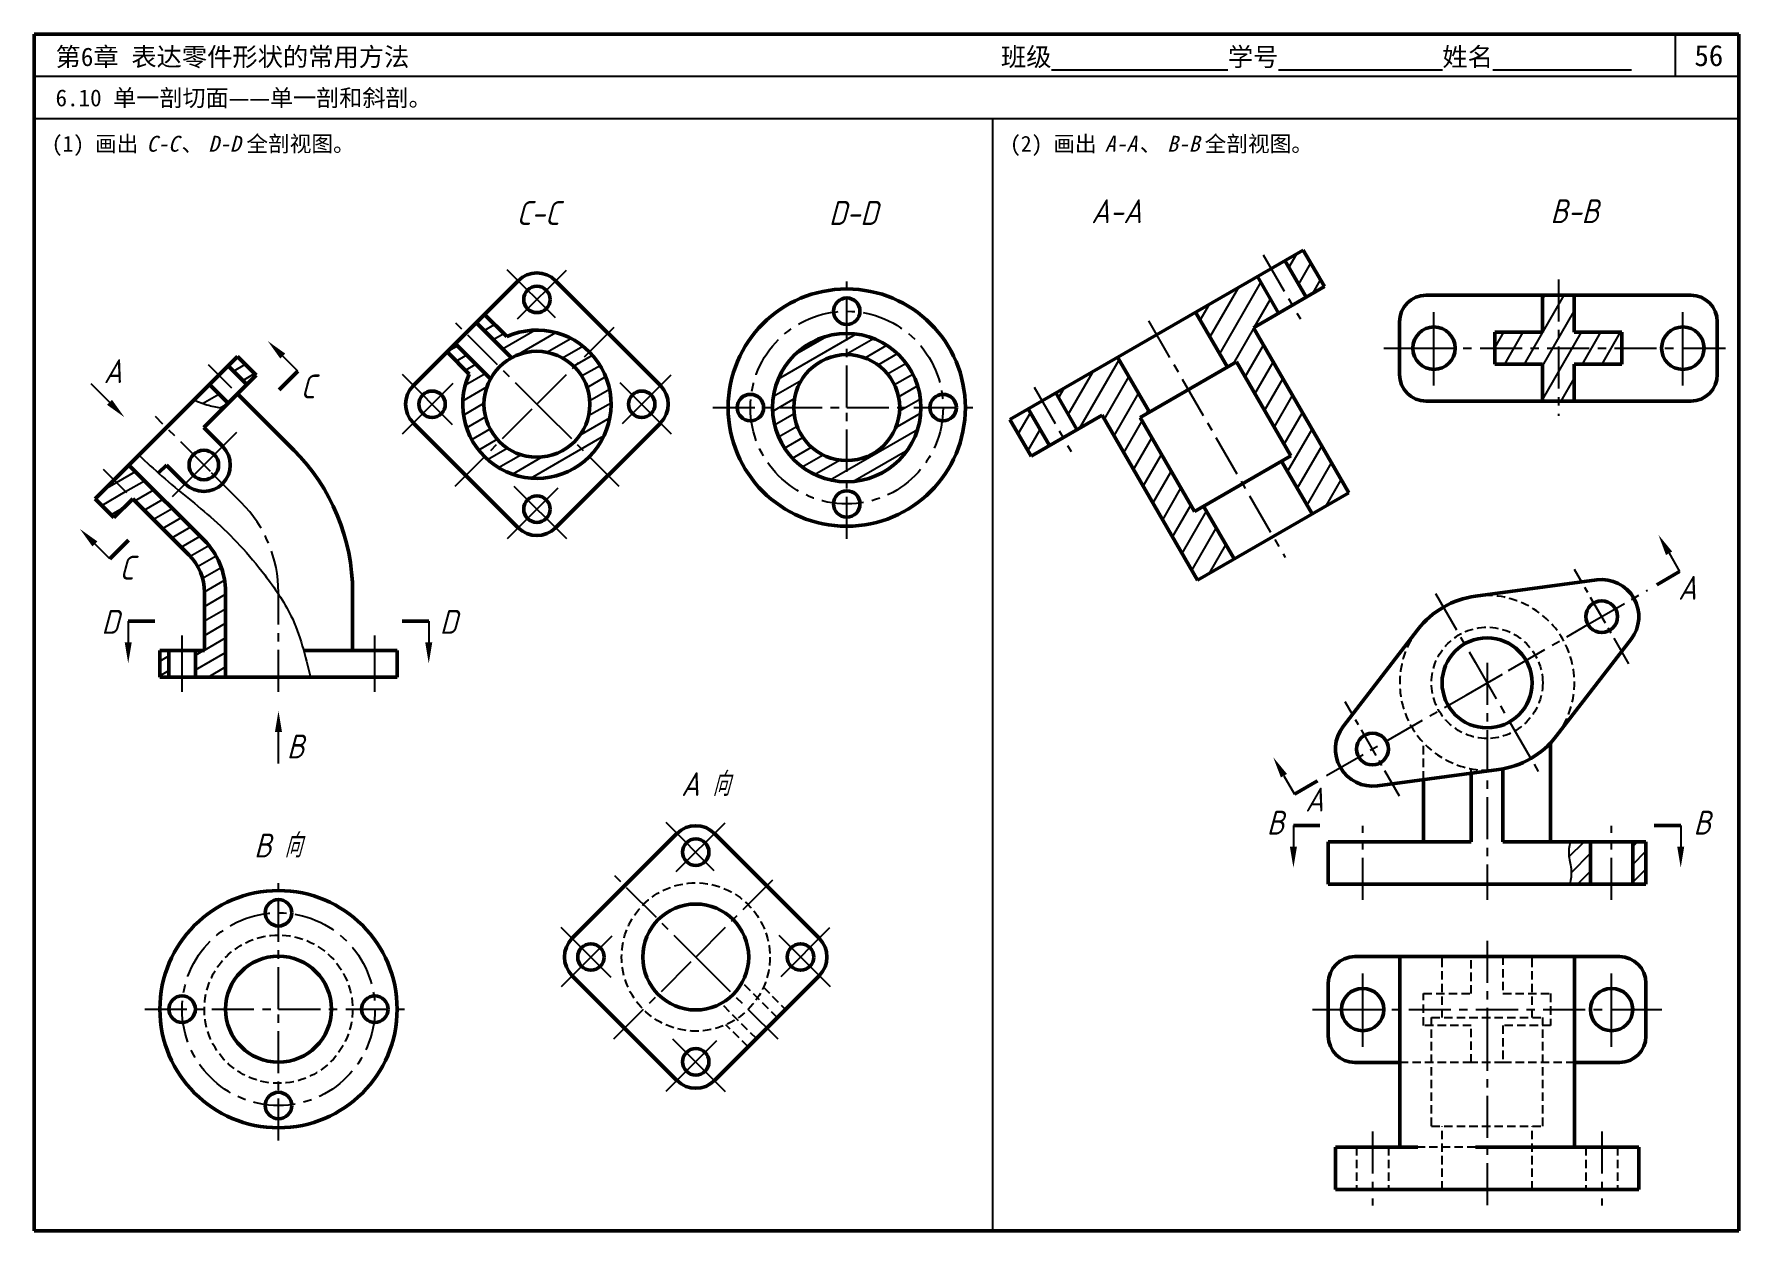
# Model space of a CAD drawing. Header units: millimetres. Extents: x 0 to 322, y 0 to 226.
import ezdxf

# ---------------------------------------------------------------- set-up
doc = ezdxf.new("R2010")
doc.units = ezdxf.units.MM
doc.header["$LTSCALE"] = 0.25
doc.linetypes.add('CENTER', pattern=[50.8, 31.75, -6.35, 6.35, -6.35])
doc.linetypes.add('HIDDEN', pattern=[9.525, 6.35, -3.175])
for name, color, linetype in [('点画线层', 7, 'CENTER'), ('答案', 1, 'Continuous'), ('细实线层', 7, 'Continuous'), ('虚线层', 7, 'HIDDEN')]:
    doc.layers.add(name, color=color, linetype=linetype)
doc.layers.add('粗实线层', color=7, linetype='Continuous', lineweight=50)
doc.styles.get("Standard").update_dxf_attribs({"font": 'gbeitc.shx', "height": 4.5, "bigfont": 'gbcbig.shx'})
doc.styles.add('宋体', font='SimSun.ttf', dxfattribs={"height": 3.5})
doc.styles.add('宋体-斜体', font='SimSun.ttf', dxfattribs={"oblique": 15, "height": 3})
pattern_1 = [(30, (0, -35.3613), (-1.190625, 2.062223), [])]

msp = doc.modelspace()

# ---------------------------------------------------------------- hatches: boundary and pattern name
at = {"layer": '答案'}
h = msp.add_hatch(dxfattribs=at)
h.set_pattern_fill('ANSI31', color=256, angle=15, style=0)
h.paths.add_polyline_path([(187.77, 155.23), (184.3, 153.23), (188.3, 146.31), (191.77, 148.31)])
h.paths.add_polyline_path([(204.65, 164.98), (192.96, 158.23), (196.96, 151.31), (201.73, 154.06), (219.73, 122.88), (226.65, 126.88), (220.9, 136.84), (219.17, 135.84), (208.92, 153.59), (210.65, 154.59)])
h.paths.add_polyline_path([(235.07, 173.31), (231.07, 180.23), (219.38, 173.48), (225.38, 163.09), (227.11, 164.09), (237.36, 146.34), (235.63, 145.34), (241.38, 135.38), (248.3, 139.38), (230.3, 170.56)])
h.paths.add_polyline_path([(239.73, 185.23), (236.26, 183.23), (240.26, 176.31), (243.73, 178.31)])
h = msp.add_hatch(dxfattribs=at)
h.set_pattern_fill('ANSI31', color=256, angle=15, style=0)
h.paths.add_polyline_path([(287.91, 176.69), (284.91, 176.69), (284.91, 169.69), (275.91, 169.69), (275.91, 166.69), (287.91, 166.69)])
h.paths.add_polyline_path([(299.91, 169.69), (290.91, 169.69), (290.91, 176.69), (287.91, 176.69), (287.91, 166.69), (299.91, 166.69)])
h.paths.add_polyline_path([(299.91, 166.69), (287.91, 166.69), (287.91, 156.69), (290.91, 156.69), (290.91, 163.69), (299.91, 163.69)])
h.paths.add_polyline_path([(287.91, 166.69), (275.91, 166.69), (275.91, 163.69), (284.91, 163.69), (284.91, 156.69), (287.91, 156.69)])
h = msp.add_hatch(dxfattribs=at)
h.set_pattern_fill('ANSI31', color=256, scale=0.75, angle=345, style=0)
h.paths.add_polyline_path([(86.21, 160.91), (79.56, 167.56), (78, 166), (82.19, 161.81, 0.310868), (85.07, 146.2), (87.9, 149.03, -0.198912), (84.97, 156.1, -0.126063)])
h.paths.add_polyline_path([(104.87, 146.2), (102.04, 149.03, -0.414214), (87.9, 149.03), (85.07, 146.2, 0.414214)])
h.paths.add_polyline_path([(104.87, 166), (102.04, 163.17, -0.198912), (104.97, 156.1, -0.198912), (102.04, 149.03), (104.87, 146.2, 0.414214)])
h.paths.add_polyline_path([(89.26, 168.88), (85.07, 173.07), (83.52, 171.51), (90.16, 164.87, -0.333333), (102.04, 163.17), (104.87, 166, 0.310868)])
h = msp.add_hatch(dxfattribs=at)
h.set_pattern_fill('ANSI31', color=256, scale=0.75, angle=345, style=0)
h.paths.add_polyline_path([(153.49, 165.47), (153.49, 169.47, 0.414214), (139.49, 155.47), (143.49, 155.47, -0.414214)])
h.paths.add_polyline_path([(153.49, 169.47), (153.49, 165.47, -0.414214), (163.49, 155.47), (167.49, 155.47, 0.414214)])
h.paths.add_polyline_path([(167.49, 155.47), (163.49, 155.47, -0.414214), (153.49, 145.47), (153.49, 141.47, 0.414214)])
h.paths.add_polyline_path([(143.49, 155.47), (139.49, 155.47, 0.414214), (153.49, 141.47), (153.49, 145.47, -0.414214)])
at = {"layer": '细实线层'}
h = msp.add_hatch(dxfattribs=at)
h.set_pattern_fill('ANSI31', color=256, scale=0.75, angle=345, style=0)
h.set_pattern_definition(pattern_1)
edge = h.paths.add_edge_path()
edge.add_line((33.12, 159.83), (30.16, 156.87))
edge.add_spline(control_points=[(30.16, 156.87), (31.1, 156.49), (32.87, 155.77), (34.76, 155.45), (35.65, 155.29)], knot_values=[0, 0, 0, 0, 3.029508, 5.729055, 5.729055, 5.729055, 5.729055], degree=3, periodic=0)
edge.add_line((35.65, 155.29), (36.65, 156.3))
edge.add_line((36.65, 156.3), (33.12, 159.83))
h.paths.add_polyline_path([(38.42, 165.14), (36.65, 163.37), (40.19, 159.83), (41.96, 161.6)])
h = msp.add_hatch(dxfattribs=at)
h.set_pattern_fill('ANSI31', color=256, scale=0.75, angle=345, style=0)
h.set_pattern_definition(pattern_1)
h.paths.add_polyline_path([(15.09, 141.8), (11.55, 138.27), (15.09, 134.73), (18.62, 138.27)])
h.paths.add_polyline_path([(17.92, 144.63), (15.09, 141.8), (19.84, 137.06), (29.23, 127.66, -0.198912), (32.16, 120.59), (32.16, 109.59), (30.46, 109.59), (30.46, 104.59), (36.16, 104.59), (36.16, 120.59, 0.198912), (32.06, 130.49)])
h.paths.add_polyline_path([(25.46, 109.59), (23.76, 109.59), (23.76, 104.59), (25.46, 104.59)], flags=17)
h = msp.add_hatch(dxfattribs=at)
h.set_pattern_fill('ANSI31', color=256, scale=0.75, style=0)
h.set_pattern_definition([(45, (228.9663, -64.3939), (-1.683798, 1.683798), [])])
edge = h.paths.add_edge_path()
edge.add_line((293.94, 73.49), (290.1, 73.49))
edge.add_spline(control_points=[(290.1, 73.49), (289.95, 72.58), (289.65, 70.77), (290.56, 68.14), (290.25, 66.36), (290.1, 65.49)], knot_values=[0, 0, 0, 0, 2.723428, 5.438581, 8.057011, 8.057011, 8.057011, 8.057011], degree=3, periodic=0)
edge.add_line((290.1, 65.49), (293.94, 65.49))
edge.add_line((293.94, 65.49), (293.94, 73.49))
h.paths.add_polyline_path([(304.44, 73.49), (301.94, 73.49), (301.94, 65.49), (304.44, 65.49)])

# ---------------------------------------------------------------- linework, layer by layer
at = {"lineweight": 50}
for p, q in [((322, 226), (0, 226)), ((0, 226), (0, 0)), ((322, 0), (322, 226)), ((0, 0), (322, 0))]:
    msp.add_line(p, q, dxfattribs=at)
for p, q in [((310, 218), (310, 226)), ((322, 218), (0, 218)), ((322, 210), (0, 210)), ((181, 210), (181, 0))]:
    msp.add_line(p, q)
at = {"layer": '点画线层'}
for p, q in [((32.87, 163.62), (37.28, 159.21)), ((33.31, 143.38), (22.93, 153.76)), ((13.07, 143.82), (17.48, 139.41)), ((39.13, 137.56), (33.31, 143.38)), ((46.16, 101.78), (46.16, 120.59)), ((264.69, 120.38), (272.19, 107.37)), ((293.49, 114.49), (304.75, 120.99)), ((278.48, 105.82), (293.49, 114.49)), ((272.19, 107.37), (284.19, 86.6)), ((274.44, 107.28), (274.44, 62.49)), ((270.46, 101.19), (278.48, 105.82)), ((255.38, 92.49), (270.46, 101.19)), ((244.13, 85.99), (255.38, 92.49)), ((250.94, 62.49), (250.94, 76.49)), ((297.94, 62.49), (297.94, 76.49)), ((46.16, 41.87), (46.16, 67.03)), ((126.51, 50.18), (109.48, 67.21)), ((124.97, 51.72), (140.42, 67.18)), ((274.44, 54.8), (274.44, 38.18)), ((109.5, 36.26), (124.97, 51.72)), ((140.51, 36.18), (126.51, 50.18)), ((20.89, 41.87), (46.16, 41.87)), ((46.16, 17.07), (46.16, 41.87)), ((46.16, 41.87), (71.35, 41.87)), ((241.44, 41.8), (246.94, 41.8)), ((246.94, 41.8), (301.94, 41.8)), ((301.94, 41.8), (307.44, 41.8)), ((274.44, 38.18), (274.44, 4.8)), ((252.79, 18.8), (252.79, 4.8)), ((296.09, 18.8), (296.09, 4.8))]:
    msp.add_line(p, q, dxfattribs=at)
at = {"layer": '点画线层', "ltscale": 0.7}
for p, q in [((301.22, 107.09), (290.95, 124.88)), ((257.92, 82.09), (247.65, 99.88))]:
    msp.add_line(p, q, dxfattribs=at)
at = {"layer": '点画线层'}
msp.add_circle((46.16, 41.87), 18.2, dxfattribs=at)
msp.add_arc((22.16, 120.59), 24, 0, 45, dxfattribs=at)
at = {"layer": '答案', "lineweight": 50}
for p, q in [((184.3, 153.23), (239.73, 185.23)), ((239.73, 185.23), (243.73, 178.31)), ((236.26, 183.23), (240.26, 176.31)), ((71.64, 159.64), (91.44, 179.43)), ((98.51, 179.43), (118.31, 159.64)), ((230.3, 170.56), (243.73, 178.31)), ((231.07, 180.23), (235.07, 173.31)), ((262.91, 176.69), (312.91, 176.69)), ((284.91, 169.69), (284.91, 176.69)), ((290.91, 176.69), (290.91, 169.69)), ((83.52, 171.51), (90.16, 164.87)), ((89.26, 168.88), (85.07, 173.07)), ((219.38, 173.48), (225.38, 163.09)), ((257.91, 161.69), (257.91, 171.69)), ((317.91, 171.69), (317.91, 161.69)), ((79.56, 167.56), (86.21, 160.91)), ((248.3, 139.38), (230.3, 170.56)), ((275.91, 163.69), (275.91, 169.69)), ((275.91, 169.69), (284.91, 169.69)), ((290.91, 169.69), (299.91, 169.69)), ((299.91, 169.69), (299.91, 163.69)), ((78, 166), (82.19, 161.81)), ((204.65, 164.98), (210.65, 154.59)), ((208.92, 153.59), (227.11, 164.09)), ((227.11, 164.09), (237.36, 146.34)), ((284.91, 163.69), (275.91, 163.69)), ((284.91, 156.69), (284.91, 163.69)), ((299.91, 163.69), (290.91, 163.69)), ((290.91, 163.69), (290.91, 156.69)), ((192.96, 158.23), (196.96, 151.31)), ((187.77, 155.23), (191.77, 148.31)), ((312.91, 156.69), (262.91, 156.69)), ((71.64, 152.56), (91.44, 132.77)), ((98.51, 132.77), (118.31, 152.56)), ((184.3, 153.23), (188.3, 146.31)), ((188.3, 146.31), (201.73, 154.06)), ((219.73, 122.88), (201.73, 154.06)), ((208.92, 153.59), (219.17, 135.84)), ((219.17, 135.84), (237.36, 146.34)), ((235.63, 145.34), (241.38, 135.38)), ((248.3, 139.38), (219.73, 122.88)), ((220.9, 136.84), (226.65, 126.88))]:
    msp.add_line(p, q, dxfattribs=at)
at = {"layer": '答案', "linetype": 'CENTER'}
for p, q in [((232.17, 184.33), (239.17, 172.21)), ((153.49, 155.47), (153.49, 180.63)), ((287.91, 179.69), (287.91, 153.89)), ((96.52, 154.56), (79.48, 171.59)), ((94.97, 156.1), (110.43, 171.55)), ((210.51, 171.83), (236.32, 127.14)), ((254.91, 166.69), (260.41, 166.69)), ((260.41, 166.69), (315.41, 166.69)), ((315.41, 166.69), (319.48, 166.69)), ((188.86, 159.33), (195.86, 147.21)), ((79.51, 140.63), (94.97, 156.1)), ((128.22, 155.47), (153.49, 155.47)), ((153.49, 155.47), (178.68, 155.47)), ((153.49, 130.67), (153.49, 155.47)), ((110.52, 140.56), (96.52, 154.56))]:
    msp.add_line(p, q, dxfattribs=at)
at = {"layer": '答案'}
for p, q in [((98.47, 172.4), (89.38, 181.49)), ((91.31, 172.23), (100.53, 181.45)), ((264.41, 159.65), (264.41, 173.5)), ((311.41, 159.65), (311.41, 173.5)), ((79.03, 152.24), (69.58, 161.69)), ((111.12, 152.44), (120.33, 161.65)), ((69.61, 150.53), (79.18, 160.11)), ((120.42, 150.46), (110.72, 160.15)), ((89.41, 130.74), (98.99, 140.32)), ((100.62, 130.66), (90.67, 140.6))]:
    msp.add_line(p, q, dxfattribs=at)
at = {"layer": '答案', "lineweight": 50}
for centre, radius in [((94.97, 175.9), 2.5), ((153.49, 155.47), 22.4), ((153.49, 173.67), 2.5), ((264.41, 166.69), 4), ((311.41, 166.69), 4), ((153.49, 155.47), 14), ((94.97, 156.1), 10), ((153.49, 155.47), 10), ((75.17, 156.1), 2.5), ((114.77, 156.1), 2.5), ((135.29, 155.47), 2.5), ((171.69, 155.47), 2.5), ((94.97, 136.3), 2.5), ((153.49, 137.27), 2.5)]:
    msp.add_circle(centre, radius, dxfattribs=at)
at = {"layer": '答案', "linetype": 'CENTER'}
msp.add_circle((153.49, 155.47), 18.2, dxfattribs=at)
at = {"layer": '答案', "lineweight": 50}
for centre, radius, start, end in [((94.97, 175.9), 5, 45, 135), ((262.91, 171.69), 5, 90, 180), ((312.91, 171.69), 5, 0, 90), ((94.97, 156.1), 14, 155.9248, 114.0752), ((262.91, 161.69), 5, 180, 270), ((312.91, 161.69), 5, 270, 0), ((75.17, 156.1), 5, 135, 225), ((114.77, 156.1), 5, 315, 45), ((94.97, 136.3), 5, 225, 315)]:
    msp.add_arc(centre, radius, start, end, dxfattribs=at)
at = {"layer": '粗实线层'}
for p, q in [((11.55, 138.27), (38.42, 165.14)), ((38.42, 165.14), (41.96, 161.6)), ((32.06, 151.7), (41.96, 161.6)), ((36.65, 163.37), (40.19, 159.83)), ((46.26, 158.84), (49.8, 162.37)), ((33.12, 159.83), (36.65, 156.3)), ((49.03, 147.46), (38.42, 158.07)), ((32.06, 151.7), (35.59, 148.17)), ((32.06, 130.49), (17.92, 144.63)), ((23.47, 143.12), (24.99, 144.63)), ((28.52, 141.1), (24.99, 144.63)), ((11.55, 138.27), (15.09, 134.73)), ((15.09, 134.73), (18.62, 138.27)), ((29.23, 127.66), (18.62, 138.27)), ((17.86, 130.43), (14.32, 126.89)), ((272.24, 119.84), (295.15, 122.93)), ((306.48, 121.99), (310.81, 124.49)), ((32.16, 120.59), (32.16, 109.59)), ((36.16, 120.59), (36.16, 104.59)), ((60.16, 120.59), (60.16, 109.59)), ((17.78, 115.17), (22.78, 115.17)), ((74.54, 115.17), (69.54, 115.17)), ((247.25, 95.27), (261.38, 113.57)), ((23.76, 104.59), (23.76, 109.59)), ((32.16, 109.59), (23.76, 109.59)), ((25.46, 104.59), (25.46, 109.59)), ((30.46, 104.59), (30.46, 109.59)), ((68.56, 109.59), (50.92, 109.59)), ((68.56, 104.59), (68.56, 109.59)), ((301.63, 111.71), (287.5, 93.41)), ((23.76, 104.59), (68.56, 104.59)), ((286.44, 73.49), (286.44, 92.16)), ((276.64, 87.14), (253.72, 84.05)), ((277.44, 73.49), (277.44, 87.26)), ((242.39, 84.99), (238.06, 82.49)), ((262.44, 73.49), (262.44, 85.22)), ((271.44, 73.49), (271.44, 86.44)), ((101.63, 55.26), (121.43, 75.06)), ((128.5, 75.06), (148.3, 55.26)), ((237.86, 76.58), (242.86, 76.58)), ((311.01, 76.58), (306.01, 76.58)), ((244.44, 65.49), (244.44, 73.49)), ((249.44, 73.49), (244.44, 73.49)), ((271.44, 73.49), (249.44, 73.49)), ((299.44, 73.49), (277.44, 73.49)), ((293.94, 65.49), (293.94, 73.49)), ((304.44, 73.49), (299.44, 73.49)), ((301.94, 65.49), (301.94, 73.49)), ((304.44, 65.49), (304.44, 73.49)), ((244.44, 65.49), (249.44, 65.49)), ((249.44, 65.49), (299.44, 65.49)), ((299.44, 65.49), (304.44, 65.49)), ((249.44, 51.8), (257.94, 51.8)), ((290.94, 51.8), (257.94, 51.8)), ((257.94, 51.8), (257.94, 15.8)), ((290.94, 51.8), (299.44, 51.8)), ((290.94, 51.8), (290.94, 15.8)), ((101.63, 48.19), (121.43, 28.39)), ((128.5, 28.39), (148.3, 48.19)), ((244.44, 36.8), (244.44, 46.8)), ((304.44, 46.8), (304.44, 36.8)), ((257.94, 31.8), (249.44, 31.8)), ((299.44, 31.8), (290.94, 31.8)), ((247.25, 15.8), (245.79, 15.8)), ((245.79, 15.8), (245.79, 7.8)), ((261.38, 15.8), (247.25, 15.8)), ((295.15, 15.8), (272.24, 15.8)), ((303.09, 15.8), (295.15, 15.8)), ((303.09, 15.8), (303.09, 7.8)), ((245.79, 7.8), (247.25, 7.8)), ((247.25, 7.8), (261.38, 7.8)), ((261.38, 7.8), (272.24, 7.8)), ((272.24, 7.8), (295.15, 7.8)), ((295.15, 7.8), (303.09, 7.8))]:
    msp.add_line(p, q, dxfattribs=at)
for centre, radius in [((32.06, 144.63), 2.8), ((296.09, 115.99), 3), ((274.44, 103.49), 8.5), ((252.79, 90.99), 3), ((124.97, 71.52), 2.5), ((46.16, 41.87), 22.4), ((46.16, 60.07), 2.5), ((124.97, 51.72), 10), ((46.16, 41.87), 10), ((105.17, 51.72), 2.5), ((144.76, 51.72), 2.5), ((250.94, 41.8), 4), ((297.94, 41.8), 4), ((27.96, 41.87), 2.5), ((64.36, 41.87), 2.5), ((124.97, 31.93), 2.5), ((46.16, 23.67), 2.5)]:
    msp.add_circle(centre, radius, dxfattribs=at)
for centre, radius, start, end in [((32.06, 144.63), 5, 225, 45), ((22.16, 120.59), 38, 0, 45), ((22.16, 120.59), 14, 0, 45), ((22.16, 120.59), 10, 0, 45), ((296.09, 115.99), 7, 322.3337, 97.6663), ((274.44, 103.49), 16.5, 97.6663, 142.3337), ((252.79, 90.99), 7, 142.3337, 277.6663), ((274.44, 103.49), 16.5, 277.6663, 322.3337), ((124.97, 71.52), 5, 45, 135), ((105.17, 51.72), 5, 135, 225), ((144.76, 51.72), 5, 315, 45), ((249.44, 46.8), 5, 90, 180), ((299.44, 46.8), 5, 0, 90), ((249.44, 36.8), 5, 180, 270), ((299.44, 36.8), 5, 270, 0), ((124.97, 31.93), 5, 225, 315)]:
    msp.add_arc(centre, radius, start, end, dxfattribs=at)
at = {"layer": '细实线层'}
for p, q in [((49.8, 162.37), (46.97, 165.2)), ((10.7, 160), (14.24, 156.47)), ((26.14, 138.71), (38.27, 150.84)), ((14.32, 126.89), (11.49, 129.72)), ((308.81, 127.95), (310.81, 124.49)), ((17.78, 115.17), (17.78, 111.17)), ((74.54, 115.17), (74.54, 111.17)), ((27.96, 101.78), (27.96, 112.45)), ((64.36, 101.78), (64.36, 112.45)), ((46.16, 88.25), (46.16, 94.19)), ((236.06, 85.95), (238.06, 82.49)), ((128.47, 68.02), (119.38, 77.11)), ((121.3, 67.86), (130.52, 77.08)), ((237.86, 76.58), (237.86, 72.58)), ((311.01, 76.58), (311.01, 72.58)), ((109.02, 47.87), (99.58, 57.31)), ((99.6, 46.16), (109.18, 55.73)), ((150.41, 46.08), (140.71, 55.78)), ((141.11, 48.07), (150.32, 57.28)), ((250.94, 34.76), (250.94, 48.6)), ((297.94, 34.76), (297.94, 48.6)), ((119.4, 26.36), (128.98, 35.94)), ((130.61, 26.28), (120.66, 36.23))]:
    msp.add_line(p, q, dxfattribs=at)
for points in [[(35.65, 155.29), (33, 155.84), (30.16, 156.87)], [(19.79, 146.51), (24.13, 142.53), (33.92, 134.29), (38.87, 129.46), (43.56, 123.86), (48.52, 116.17), (52.19, 104.59)], [(290.1, 73.49), (289.88, 70.77), (290.33, 68.1), (290.1, 65.49)]]:
    msp.add_spline(points, degree=3, dxfattribs=at)
for points in [[(47.44, 165.67), (46.5, 164.73), (44.14, 168.03)], [(13.77, 156), (14.71, 156.94), (17.07, 153.64)], [(11.02, 129.25), (11.96, 130.19), (8.66, 132.55)], [(309.39, 128.29), (308.23, 127.62), (306.81, 131.42)], [(17.11, 111.17), (18.44, 111.17), (17.78, 107.17)], [(75.21, 111.17), (73.87, 111.17), (74.54, 107.17)], [(46.83, 94.19), (45.49, 94.19), (46.16, 98.19)], [(236.64, 86.29), (235.49, 85.62), (234.06, 89.42)], [(237.19, 72.58), (238.53, 72.58), (237.86, 68.58)], [(311.68, 72.58), (310.35, 72.58), (311.01, 68.58)]]:
    msp.add_solid(points, dxfattribs=at)
at = {"layer": '虚线层'}
for p, q in [((262.44, 85.22), (262.44, 92.16)), ((271.44, 86.44), (271.44, 87.26)), ((265.94, 40.3), (265.94, 51.8)), ((271.44, 44.8), (271.44, 51.8)), ((277.44, 51.8), (277.44, 44.8)), ((282.94, 40.3), (282.94, 51.8)), ((140.38, 40.27), (133.73, 46.92)), ((137.75, 46.01), (141.94, 41.83)), ((136.42, 36.31), (129.77, 42.96)), ((262.44, 38.8), (262.44, 44.8)), ((262.44, 44.8), (271.44, 44.8)), ((277.44, 44.8), (286.44, 44.8)), ((286.44, 44.8), (286.44, 38.8)), ((134.86, 34.75), (130.68, 38.94)), ((271.44, 38.8), (262.44, 38.8)), ((263.94, 40.3), (284.94, 40.3)), ((263.94, 19.8), (263.94, 40.3)), ((271.44, 31.8), (271.44, 38.8)), ((286.44, 38.8), (277.44, 38.8)), ((277.44, 38.8), (277.44, 31.8)), ((284.94, 19.8), (284.94, 40.3)), ((271.44, 31.8), (257.94, 31.8)), ((277.44, 31.8), (271.44, 31.8)), ((290.94, 31.8), (277.44, 31.8)), ((263.94, 19.8), (284.94, 19.8)), ((265.94, 7.8), (265.94, 19.8)), ((282.94, 7.8), (282.94, 19.8)), ((249.79, 15.8), (249.79, 7.8)), ((255.79, 15.8), (255.79, 7.8)), ((272.24, 15.8), (261.38, 15.8)), ((293.09, 15.8), (293.09, 7.8)), ((299.09, 15.8), (299.09, 7.8))]:
    msp.add_line(p, q, dxfattribs=at)
for centre, radius in [((274.44, 103.49), 10.5), ((124.97, 51.72), 14), ((46.16, 41.87), 14)]:
    msp.add_circle(centre, radius, dxfattribs=at)
for start, end in [(322.3337, 97.6663), (142.3337, 277.6663)]:
    msp.add_arc((274.44, 103.49), 16.5, start, end, dxfattribs=at)

# ---------------------------------------------------------------- texts
at = {"style": '宋体'}
for s, height, p in [('第6章 表达零件形状的常用方法', 3.5, (4.05, 219.96)), ('班级%%U              %%U学号%%U             %%U姓名%%U           ', 3.5, (182.61, 219.96)), ('56', 4, (313.6, 219.96)), ('6.10 单一剖切面——单一剖和斜剖。', 3.2, (4.05, 212.36)), ('(1) 画出    、    全剖视图。', 3, (3.33, 203.79)), ('(2) 画出    、    全剖视图。', 3, (184.33, 203.79))]:
    msp.add_text(s, height=height, dxfattribs=at).set_placement(p)
at = {"style": '宋体-斜体', "oblique": 15}
for s, p in [('C-C', (21.23, 203.79)), ('D-D', (32.9, 203.79)), ('A-A', (202.23, 203.79)), ('B-B', (214, 203.79))]:
    msp.add_text(s, height=3, dxfattribs=at).set_placement(p)
at = {"layer": '细实线层'}
for s, p in [('A', (310.53, 119.19)), ('A', (240.1, 79.2)), ('B', (232.83, 74.84)), ('B', (313.42, 74.84))]:
    msp.add_text(s, height=4.5, dxfattribs=at).set_placement(p)
at = {"layer": '虚线层'}
for s, p in [('C-C', (91.11, 189.97)), ('D-D', (150.13, 189.97)), ('A-A', (199.68, 190.3)), ('B-B', (286.4, 190.3)), ('A', (13.15, 160.1)), ('C', (50.33, 157.21)), ('C', (16.11, 122.99)), ('D', (12.73, 112.75)), ('D', (76.63, 112.75)), ('B', (47.75, 89.23)), ('A 向', (122.22, 82.13)), ('B 向', (41.55, 70.52))]:
    msp.add_text(s, height=4.5, dxfattribs=at).set_placement(p)

doc.saveas('drawing.dxf')
